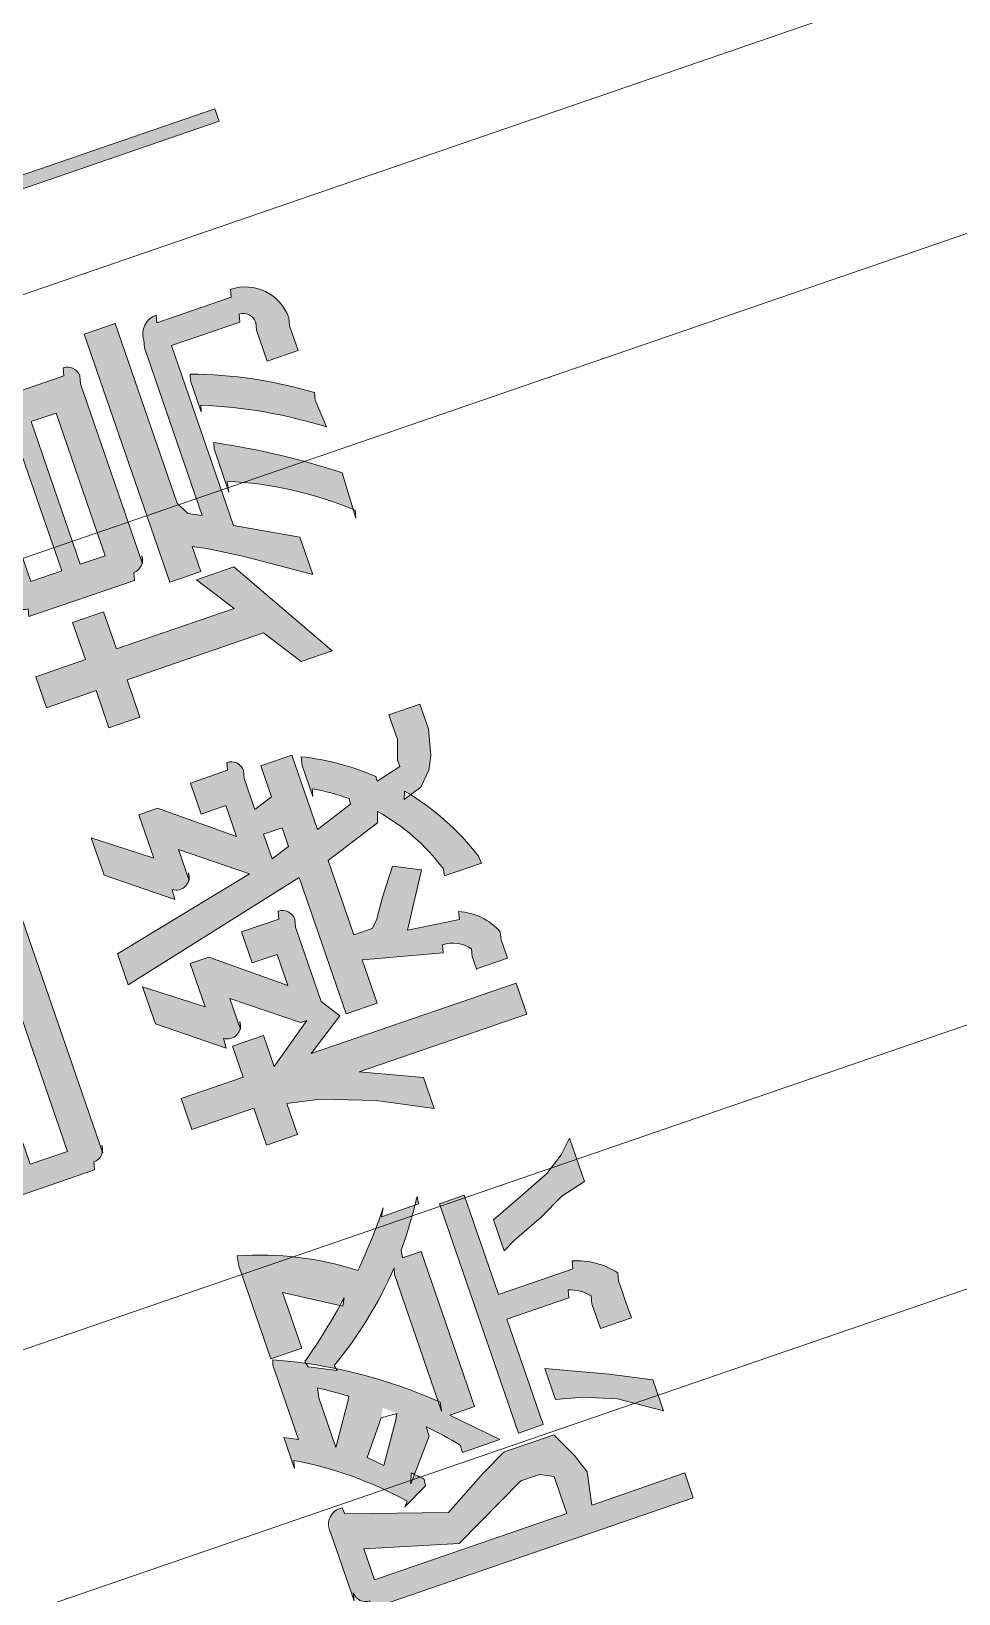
# Model space of a CAD drawing. Extents: x 760773 to 1075934, y 719259 to 1013331.
# Drawn here: x 838459 to 838644.8, y 826873.5 to 827186.6 of the extents above; entities that cross this region are included whole.
import ezdxf

# ---------------------------------------------------------------- set-up
doc = ezdxf.new("R2010")
doc.units = 0
doc.header["$MEASUREMENT"] = 0
doc.layers.add('63', color=7, linetype='Continuous')
doc.layers.add('EL THIN', color=2, linetype='Continuous')
doc.layers.add('72471 FF-FUR', color=9, linetype='Continuous', lineweight=30)

# ---------------------------------------------------------------- blocks, each defined once
blk = doc.blocks.new('AnonymousCell49')
at = {"layer": '63', "color": 7, "linetype": 'Continuous', "lineweight": 0, "flags": 128}
for points in [[(0.007750984221928547, 0.02703950315867587), (-0.003841013824889217, 0.02703950315867587), (-0.02895701467940626, -0.02512449720745735), (-0.01929701528978001, -0.02512449720745735), (-0.01350101321451547, -0.01160049745169545), (0.01547898495437039, -0.01160049745169545), (0.02127498397778282, -0.02512449720745735), (0.03093498641926118, -0.02512449720745735), (0.007750984221928547, 0.02703950315867587)], [(0.01161498458814947, -0.003872496719282026), (0.001954985198523218, 0.01737950071719752), (-0.00963701590014665, -0.003872496719282026), (0.01161498458814947, -0.003872496719282026)]]:
    blk.add_lwpolyline(points, dxfattribs=at)
blk = doc.blocks.new('AnonymousCell53')
at = {"layer": '63', "color": 7, "linetype": 'Continuous', "lineweight": 0, "flags": 128}
blk.add_lwpolyline([(-0.01355301370281126, 0.05021150242612293), (-0.02900901516770205, 0.05021150242612293), (-0.04253301492354922, 0.05021150242612293), (-0.04253301492354922, 0.04055150303656774), (-0.0193490157780758, 0.04055150303656774), (-0.005825016022221519, 0.04248350169370951), (-0.005825016022221519, 0.03282350230404063), (-0.05412501602221909, 0.03282350230404063), (-0.05412501602221909, 0.02509550157162721), (-0.005825016022221519, 0.02509550157162721), (-0.005825016022221519, 0.02316350291448543), (-0.01548501541185487, 0.02316350291448543), (-0.02900901516770205, 0.01543550218195833), (-0.05219301431318257, 0.003843501083338197), (-0.05219301431318257, -0.005816498306216999), (-0.02900901516770205, 0.005775502792403131), (-0.005825016022221519, 0.01736750083921379), (-0.005825016022221519, -0.003884496597265752), (-0.0386690145573354, -0.003884496597265752), (-0.03640923093738024, -0.004428997121294742, 0.414213562373095), (-0.04027323093738033, -0.008292997121202461), (-0.04253301492354922, -0.007748496963358775), (-0.04253301492354922, -0.05025249794005049), (-0.04027323093738033, -0.05079699712109687, 0.414213562373095), (-0.03640923093738024, -0.05466099712111827), (-0.0386690145573354, -0.0541164983062572), (0.04054298532059164, -0.0541164983062572), (0.04280276906228409, -0.05466099712111827, 0.414213562373095), (0.04666676906228417, -0.05079699712109687), (0.04440698568681256, -0.05025249794005049), (0.04440698568681256, -0.007748496963358775), (0.04666676906228417, -0.008292997121202461, 0.414213562373095), (0.04280276906228409, -0.004428997121294742), (0.04054298532059164, -0.003884496597265752), (0.003834986419263942, -0.003884496597265752), (0.003834986419263942, 0.01929950254827872), (0.02895098422192888, 0.005775502792403131), (0.05599898678548243, -0.007748496963358775), (0.05599898678548243, 0.001911502426196421), (0.02895098422192888, 0.01543550218195833), (0.0154269844660746, 0.02316350291448543), (0.003834986419263942, 0.02316350291448543), (0.003834986419263942, 0.02509550157162721), (0.05213498641926151, 0.02509550157162721), (0.05213498641926151, 0.03282350230404063), (0.003834986419263942, 0.03282350230404063), (0.003834986419263942, 0.04441550340277445), (0.007698986785484863, 0.04441550340277445), (0.02895098422192888, 0.04441550340277445), (0.04247498397777605, 0.04634750205991622), (0.04247498397777605, 0.05600750144958511), (0.0154269844660746, 0.05214350108326471), (-0.01355301370281126, 0.05021150242612293)], format="xyb", dxfattribs=at)
for points in [[(-0.03480501419111448, -0.01354449903863042), (0.03474698629718631, -0.01354449903863042), (0.03474698629718631, -0.02513649708544108), (-0.03480501419111448, -0.02513649708544108), (-0.03480501419111448, -0.01354449903863042)], [(-0.03480501419111448, -0.03286449781796819), (0.03474698629718631, -0.03286449781796819), (0.03474698629718631, -0.044456498916702), (-0.03480501419111448, -0.044456498916702), (-0.03480501419111448, -0.03286449781796819)]]:
    blk.add_lwpolyline(points, dxfattribs=at)
blk = doc.blocks.new('AnonymousCell55')
at = {"layer": '63', "color": 7, "linetype": 'Continuous', "lineweight": 0, "flags": 128}
blk.add_lwpolyline([(0.02901498458815155, 0.02123550218209402), (-0.02701301614429497, 0.02123550218209402), (-0.02475323093754866, 0.0206910028788343, 0.414213562373095), (-0.02861723093754875, 0.01682700287892658), (-0.03087701345866378, 0.01737150181588731), (-0.03087701345866378, -0.01547249671921236), (-0.02861723093754875, -0.016016997121028, 0.414213562373095), (-0.02475323093754866, -0.0198809971210494), (-0.02701301614429497, -0.01933649708541907), (0.02901498458815155, -0.01933649708541907), (0.03127476906279014, -0.0198809971210494, 0.414213562373095), (0.03513876906279023, -0.016016997121028), (0.03287898495437247, -0.01547249671921236), (0.03287898495437247, 0.01737150181588731), (0.03513876906279023, 0.01682700287892658, 0.414213562373095), (0.02901498458815155, 0.02123550218209402)], format="xyb", dxfattribs=at)
for points in [[(-0.02121701406903753, 0.0135075014496806), (0.02321898556474622, 0.0135075014496806), (0.02321898556474622, 0.00384750206001172), (-0.02121701406903753, 0.00384750206001172), (-0.02121701406903753, 0.0135075014496806)], [(-0.02121701406903753, -0.001948496963336765), (0.02321898556474622, -0.001948496963336765), (0.02321898556474622, -0.009676497695863873), (-0.02121701406903753, -0.009676497695863873), (-0.02121701406903753, -0.001948496963336765)]]:
    blk.add_lwpolyline(points, dxfattribs=at)
blk = doc.blocks.new('AnonymousCell57')
at = {"layer": '63', "color": 7, "linetype": 'Continuous', "lineweight": 0, "flags": 128}
blk.add_lwpolyline([(0.009618985564742388, 0.05213550218206819), (-0.01163301492355373, 0.05213550218206819), (-0.009373230937548271, 0.05159100287880847, 0.414213562373095), (-0.01323723093754836, 0.04772700287890075), (-0.01549701528977465, 0.04827150181586148), (-0.01549701528977465, -0.05219249855031194), (-0.00776901455733281, -0.05219249855031194), (-0.00776901455733281, -0.0232124973296095), (0.001890984832300546, -0.02514449903856075), (0.007686983855705876, -0.0232124973296095), (0.01541498458814772, -0.01934849696328911), (0.01541498458814772, -0.01162049928279885), (0.01541498458814772, -0.003892498550385426), (0.0115509842219268, 0.003835502182027994), (0.003822986541337059, 0.01735950193801727), (0.01348298593096331, 0.04633950315860602), (0.01538260200229047, 0.04657446828196043, 0.5059801804079487), (0.009618985564742388, 0.05213550218206819)], format="xyb", dxfattribs=at)
blk.add_lwpolyline([(0.001890984832300546, 0.04440750144965477), (-0.00776901455733281, 0.04440750144965477), (-0.00776901455733281, -0.01548449659719608), (0.001890984832300546, -0.01548449659719608), (0.003822986541337059, -0.01548449659719608), (0.005754985198521467, -0.01162049928279885), (0.005754985198521467, -0.009688497573733912), (0.005754985198521467, -0.005824497207527202), (-0.005837015900141296, 0.01735950193801727), (0.001890984832300546, 0.04440750144965477)], dxfattribs=at)
blk = doc.blocks.new('AnonymousCell58')
at = {"layer": '63', "color": 7, "linetype": 'Continuous', "lineweight": 0, "flags": 128}
for points in [[(-0.02122901394695731, -0.02512849818413088), (0.02707098605304026, -0.02512849818413088), (0.02707098605304026, -0.01933249916078239), (0.02933076944817969, -0.01963932848354943, 0.03545781944020039), (0.04285477174751406, -0.02928249157002938), (0.04059498580889453, -0.02899249855045127), (0.04059498580889453, -0.01740049745171746), (0.04285476704175295, -0.01877238801307612, -0.02725461960387738), (0.02789919692227727, -0.005713673562013355, 0.09473891397178792), (0.04352130067066895, 0.02649100473843191), (0.04059498580889453, 0.02703550218200235), (0.01161498458815657, 0.02703550218200235), (0.01161498458815657, 0.01737550279244715), (0.02900298471022467, 0.01737550279244715), (0.01934298532059842, 0.001919501327506623), (0.02160264391695677, 0.0007307936450615671, -0.03029582896518701), (0.007582396451269346, 0.01777025115438846), (0.005818985564751245, 0.01737550279244715), (0.001954985198530323, 0.009647502059920043), (0.003706408151373353, 0.01001828081848544, 0.07227518466265791), (0.02514516132446687, -0.01601299805247436), (0.02320698568681934, -0.01546849879457568), (-0.0192970152897729, -0.01546849879457568), (-0.01668222400409292, -0.01601299683295565, 0.08420861863204131), (0.01116559761432256, 0.02649100426515361), (0.009682985930972166, 0.02703550218200235), (-0.01350101321450836, 0.02703550218200235), (-0.01156901455732395, 0.03089950254820906), (-0.02122901394695731, 0.03089950254820906), (-0.01886797060051038, 0.03035500162673088, -0.07942308205074618), (-0.04111214235617666, 0.002711370586894191), (-0.04248101443525343, 0.003851503036571557), (-0.03861701406903251, -0.00387649769595555), (-0.03656267124480195, -0.004112836009085186, 0.006130242778603514), (-0.03360643112873163, -0.001171077649701147), (-0.0366850154118481, -1.249732963515271e-05), (-0.02509301431317823, -0.009672496719304036), (-0.0222005540653214, -0.00972550415212936, -0.01875226975420728), (-0.0305612303034053, -0.01743182200766569), (-0.03282101504562007, -0.01740049745171746), (-0.03282101504562007, -0.02899249855045127), (-0.02122901394695731, -0.01740049745171746), (-0.02122901394695731, -0.02512849818413088)], [(-0.0192970152897729, 0.01737550279244715), (-0.003841013824882111, 0.01737550279244715), (-0.0008958044501170548, 0.01683100047364405, -0.01581712892471458), (-0.006273985018253825, 0.008888919969081144), (-0.007705014191103032, 0.009647502059920043), (-0.0192970152897729, 0.01737550279244715)], [(-0.01543301492354487, 0.001919501327506623), (-0.02509301431317823, 0.009647502059920043), (-0.02895701467939915, 0.005783501693713333), (-0.01736501358072928, -0.001944499038700087), (-0.01571823791997673, -0.002870883346645314, 0.007432209369593611), (-0.01543301492354487, 0.001919501327506623)]]:
    blk.add_lwpolyline(points, format="xyb", dxfattribs=at)
blk = doc.blocks.new('AnonymousCell59')
at = {"layer": '63', "color": 7, "linetype": 'Continuous', "lineweight": 0, "flags": 128}
blk.add_lwpolyline([(0.0232109866634076, 0.0289515030366374), (0.00968698385570832, 0.0115635029145551), (2.698446607496408e-05, 0.0559995025482749), (-0.009633014923551286, 0.0559995025482749), (0.003890984832302991, -0.001960496841320492), (-0.03861301614429635, -0.001960496841320492), (-0.03861301614429635, -0.01162049928279885), (-0.02508901333658997, -0.01162049928279885), (-0.03088501541185451, -0.03480449842822964), (-0.02862523098489334, -0.03534899712121842, -0.2360679794511962), (-0.03248923106340129, -0.04307699720675373), (-0.03474901577807543, -0.04253249916064306), (-0.03861301614429635, -0.04253249916064306), (-0.03861301614429635, -0.05219249855031194), (-0.03668101443525984, -0.05219249855031194), (-0.03281701406903892, -0.05219249855031194), (-0.03055723059132021, -0.05273699693452727, 0.2000000029926013), (-0.02089723076358041, -0.04307699663343101), (-0.02315701467940556, -0.04253249916064306), (-0.02122501602222115, -0.02707649769581622), (-0.005769014557330365, -0.03673649708537141), (-0.001905014191109444, -0.02900849940488115), (-0.009633014923551286, -0.0232124973296095), (-0.01542901394696372, -0.01934849696328911), (-0.01736101565600023, -0.01741649830614733), (-0.01736101565600023, -0.01162049928279885), (0.005822986541339503, -0.01162049928279885), (0.01161898556474483, -0.02900849940488115), (0.01470411824442408, -0.03009709925788684, -0.1058749291850142), (-0.007373230925331598, -0.04287026888880519), (-0.009633014923551286, -0.04253249916064306), (-0.009633014923551286, -0.05412449720745371), (-0.007373232427227094, -0.05391505796649199, 0.09545812097124678), (0.0178570083974563, -0.03955571911319566), (0.01548298593096575, -0.03866849879455003), (0.01741498458815016, -0.04446449781789852), (0.02127898495437108, -0.04832849818410523), (0.025142985320592, -0.05026049684136069), (0.03287098605303385, -0.05219249855031194), (0.04059898678548279, -0.05219249855031194), (0.04059898678548279, -0.04253249916064306), (0.03287098605303385, -0.04253249916064306), (0.02707498397777641, -0.04060049745169181), (0.025142985320592, -0.04060049745169181), (0.0232109866634076, -0.03287249671927839), (0.02467189265683345, -0.0329523709942805, 0.07438919045240538), (0.03731778562900701, -0.01409699798375641), (0.03480298471021825, -0.01355249794005431), (0.025142985320592, -0.01355249794005431), (0.02731017363067423, -0.01409699646205809, -0.04623727573703803), (0.0210410189871979, -0.0234259933232579), (0.01934698629718667, -0.0232124973296095), (0.01548298593096575, -0.01162049928279885), (0.03866698507644628, -0.01162049928279885), (0.03866698507644628, -0.001960496841320492), (0.02900698568681292, -0.001960496841320492), (0.02707498397777641, 0.003835502182027994), (0.03673498641926187, 0.003835502182027994), (0.03673498641926187, 0.003835502182027994), (0.0389947690627892, 0.003291002878995641, 0.414213562373095), (0.0428587690627964, 0.007155002879017047), (0.04059898678548279, 0.007699502548348391), (0.04059898678548279, 0.01929150059515905), (0.03093898434399733, 0.01929150059515905), (0.03093898434399733, 0.0115635029145551), (0.02127898495437108, 0.0115635029145551), (0.03673498641926187, 0.03088350169377918), (0.03673498641926187, 0.03667950071724135), (0.0232109866634076, 0.03667950071724135), (0.03480298471021825, 0.05213550218206819), (0.0232109866634076, 0.05213550218206819), (0.00968698385570832, 0.03474750205998589), (0.00968698385570832, 0.03474750205998589), (0.01271956904547977, 0.03458940285599965, 0.6180339861954705), (0.01581076906261814, 0.02840700287890741), (0.01355098422192924, 0.0289515030366374), (0.0232109866634076, 0.0289515030366374)], format="xyb", dxfattribs=at)
blk.add_lwpolyline([(0.01161898556474483, 0.003835502182027994), (0.01934698629718667, 0.003835502182027994), (0.01934698629718667, 0.003835502182027994), (0.01934698629718667, -0.001960496841320492), (0.01355098422192924, -0.001960496841320492), (0.01161898556474483, 0.003835502182027994)], dxfattribs=at)
blk = doc.blocks.new('A$C0F23593D')
h = blk.add_hatch(color=7)
edge = h.paths.add_edge_path()
edge.add_line((2.041422275360674, -6.502245661162306), (2.051713312182983, -6.463018601304839))
edge.add_line((2.05171331227757, -6.463018601294607), (2.051713312321226, -6.061355792108429))
edge.add_line((2.051713312510401, -6.061355792102404), (2.04142227567354, -6.104065709440988))
edge.add_arc((1.968392675742507, -6.104065709572751), 0.07302959999999939, 359.9999999998091, 449.9999999998091)
edge.add_line((1.968392675742507, -6.031036109372508), (1.978683705616277, -5.988326185080723))
edge.add_line((1.978683705441654, -5.988326185091864), (0.07991409846727038, -5.988326185074698))
edge.add_line((0.07991409860551357, -5.98832618520828), (0.07991409856185783, -6.134385399094413))
edge.add_line((0.07991409860551357, -6.134385398938321), (0.6276361217169324, -6.134385398912741))
edge.add_line((0.6276361215859652, -6.134385398938321), (0.591121289297007, -6.31695938745122))
edge.add_line((0.5911212891805917, -6.316959387564566), (0.627636121440446, -6.426503769097621))
edge.add_line((0.6276361215859652, -6.426503769063856), (0.7006657284728135, -6.572562982842101))
edge.add_line((0.7006657286547124, -6.57256298296852), (0.8467248848173767, -6.572562982957038))
edge.add_line((0.8467248845845461, -6.572562982793897), (0.9927840984673821, -6.572562982836303))
edge.add_line((0.9927840987220407, -6.572562982852105), (1.138843312503013, -6.499533375968554))
edge.add_line((1.138843312393874, -6.499533375841565), (1.394446907790552, -6.353474219719374))
edge.add_line((1.394446907564998, -6.353474219620693), (1.942168930640037, -6.536048208117222))
edge.add_line((1.942168931011111, -6.536048208188731), (1.946609771890508, -6.571950951941062))
edge.add_arc((1.968392675742507, -6.502245661278721), 0.07302959999999954, 252.6459749998089, 359.9999999998091)
h.paths.add_polyline_path([(1.905654098838568, -6.316959387389943), (1.905654098605737, -6.134385399171151), (0.7736953354906291, -6.134385399112944), (0.7736953357234597, -6.316959387448151), (0.7736953357234597, -6.353474219678901), (0.8467248845845461, -6.389988994516898), (0.8832397172227502, -6.38998899445869), (0.9562693238258362, -6.389988994400483), (1.394446907564998, -6.170900173601694)])
h = blk.add_hatch(color=7)
edge = h.paths.add_edge_path()
edge.add_line((1.065813705325127, -6.86468141048681), (1.065813705317851, -7.777551410531032))
edge.add_line((1.065813705325127, -7.777551410545129), (1.175358086846245, -7.777551410540468))
edge.add_line((1.175358087290078, -7.777551410486922), (1.169559013105754, -7.820261316605411))
edge.add_arc((2.878332300111651, -9.231465804215986), 2.216168823338996, -219.5518777795795, -211.4289472240239)
edge.add_line((0.987303230445832, -8.075864960148465), (0.9927840985692455, -8.0331550058919))
edge.add_line((0.9927840987220407, -8.033155005890876), (1.211872919499001, -8.033155005935441))
edge.add_line((1.211872919229791, -8.033155005832668), (1.185944187578571, -8.07586487115941))
edge.add_arc((3.900196951813996, -10.19677819847129), 3.444625002986866, -224.24877220215228, -218.0040194243744, ccw=False)
edge.add_line((1.43275386095047, -7.793204608315136), (1.432753890672757, -7.79320459601729))
edge.add_arc((2.509230385767296, -6.34907641884638), 1.80119622362533, 233.2985583368723, 254.9465055590946)
edge.add_line((2.041422310983762, -8.088462356769014), (2.051713312706852, -8.03315500594249))
edge.add_line((2.051713312510401, -8.033155005832668), (2.051713312481297, -7.4854329827225))
edge.add_line((2.05171331227757, -7.485432982794009), (1.869139323862328, -7.485432982796397))
edge.add_line((1.869139324175194, -7.485432982794009), (1.869139324138814, -7.814066185092088))
edge.add_line((1.869139323942363, -7.814066185266711), (1.577020896278555, -7.631492196807926))
edge.add_line((1.577020896133035, -7.631492196698673), (1.55455432090821, -7.674199744150428))
edge.add_arc((3.900196951813996, -10.19677819847129), 3.444625002986866, -234.0226722021523, -227.08150275770777, ccw=False)
edge.add_line((1.876600067829713, -7.40921706717927), (1.869139323811396, -7.375888601399083))
edge.add_line((1.869139324175194, -7.375888601236511), (1.723080110292358, -7.302858994306121))
edge.add_line((1.723080110037699, -7.302858994284179), (1.730087828589603, -7.335960888143063))
edge.add_arc((2.878332300111651, -9.231465804215986), 2.216168823338996, -238.7936777795794, -222.2581777795794)
edge.add_line((1.238096658140421, -7.741153323207982), (1.248387694133271, -7.704521803653734))
edge.add_line((1.248387694125995, -7.704521803592797), (1.248387694096891, -6.901196185182584))
edge.add_line((1.248387694125995, -6.901196185091976), (1.238096681197931, -6.950615740351168))
edge.add_arc((3.191238504601642, -4.845762425917201), 2.87144048511423, 227.1410527686855, 246.3948222131299)
edge.add_line((2.041422301903367, -7.476939569110982), (2.051713312561333, -7.448918208303894))
edge.add_line((2.051713312510401, -7.448918208130635), (2.051713312546781, -7.010740624308596))
edge.add_line((2.051713312510401, -7.010740624507889), (2.124742919404525, -7.047255399146025))
edge.add_line((2.124742919113487, -7.047255398938432), (2.124742919113487, -6.864681410526487))
edge.add_line((2.124742919579148, -6.864681410545018), (2.114451852212369, -6.909305129808786))
edge.add_arc((3.168211502023041, -5.0649099717848), 2.124194647141818, -137.9049555545597, -119.74065555455968, ccw=False)
edge.add_line((1.591987225459889, -6.488890283624642), (1.613535728749412, -6.463018601352928))
edge.add_line((1.61353572877124, -6.463018601294607), (1.467476514953887, -6.536048208288207))
edge.add_line((1.467476514633745, -6.536048208246939), (1.463009720559057, -6.574875287641134))
edge.add_arc((3.769301417749375, -4.335481343150605), 3.214633203288004, 224.1568527819102, 225.5617833374658)
edge.add_line((1.518608953338116, -6.630748225725256), (1.540506121426006, -6.572562982783438))
edge.add_line((1.540506121702492, -6.572562982910313), (1.357932133243594, -6.791651803686932))
edge.add_line((1.357932133134454, -6.791651803592686), (1.356930292640754, -6.846319302248276))
edge.add_arc((3.390000191982836, -4.826236683060415), 2.866026343830775, 220.5192111061728, 224.8164111061728, ccw=False)
edge.add_line((1.211280885152519, -6.688302521419246), (1.211872919200687, -6.645592589803073))
edge.add_line((1.211872919229791, -6.645592589688022), (0.9927840984528302, -6.645592589643456))
edge.add_line((0.9927840987220407, -6.645592589804437), (1.211872919491725, -6.864681410513072))
edge.add_line((1.211872919462621, -6.86468141048681), (1.065813705579785, -6.864681410444405))
edge = h.paths.add_edge_path()
edge.add_line((1.551010106224567, -7.024468351330142), (1.577020896445902, -6.974225791996105))
edge.add_line((1.577020896133035, -6.974225791927893), (1.723080109943112, -6.791651803410332))
edge.add_line((1.723080110037699, -6.791651803534478), (1.650050503150851, -6.718622196644219))
edge.add_line((1.650050503201783, -6.718622196873184), (1.50399128938443, -6.937711017642869))
edge.add_line((1.503991289529949, -6.93771101749735), (1.486482626140059, -6.968835077522044))
edge.add_arc((3.390000191982836, -4.826236683060415), 2.866026343830775, 228.3816166617283, 230.0849222172839)
edge = h.paths.add_edge_path()
edge.add_line((1.869139323942363, -6.901196185150184), (1.869139323898708, -7.193314612812401))
edge.add_line((1.869139323942363, -7.193314613017719), (1.858848230134754, -7.248979070212158))
edge.add_arc((3.390000191982836, -4.826236683060415), 2.866026343830775, 234.08275555061732, 237.7074722172839, ccw=False)
edge.add_line((1.708742908667773, -7.14733145723585), (1.723080110190494, -7.120285005840401))
edge.add_line((1.723080110037699, -7.120285006065387), (1.869139323855052, -6.901196185295703))
h = blk.add_hatch(color=7)
edge = h.paths.add_edge_path()
edge.add_line((4.534719717223197, -9.347687815199606), (4.534719717266853, -9.055569387537389))
edge.add_line((4.534719716990367, -9.055569387448486), (4.534719717026746, -8.799965792038392))
edge.add_line((4.534719716990367, -8.799965791986324), (4.352145728575124, -8.799965791988711))
edge.add_line((4.352145728422329, -8.799965792219155), (4.352145728385949, -9.238143376041194))
edge.add_line((4.35214572888799, -9.238143375958316), (4.38866050348588, -9.493746971361475))
edge.add_line((4.388660503085703, -9.493746971478686), (4.20608651467046, -9.493746971481073))
edge.add_line((4.206086514517665, -9.49374697136227), (4.206086514524941, -8.580876971318048))
edge.add_line((4.206086514517665, -8.580876971362159), (4.060027300634829, -8.580876971319753))
edge.add_line((4.060027301078662, -8.580876971245743), (4.060027301071386, -9.493746971289966))
edge.add_line((4.060027300845832, -9.493746971304063), (4.023512526211562, -9.493746971310998))
edge.add_line((4.023512526415288, -9.493746971304063), (4.023512526415288, -9.311172982892117))
edge.add_line((4.023512526182458, -9.311172982910648), (3.877453312299622, -9.055569387568312))
edge.add_line((3.877453312277794, -9.055569387390278), (3.658364491537213, -8.61739180352356))
edge.add_line((3.658364491537213, -8.617391803534701), (3.475790503121971, -8.617391803537089))
edge.add_line((3.475790503434837, -8.61739180359291), (3.694879324175417, -9.055569387459627))
edge.add_line((3.694879324175417, -9.055569387448486), (3.91396808729769, -9.493746971299174))
edge.add_line((3.913968087173998, -9.493746971187647), (3.51230533560738, -9.4937469711615))
edge.add_line((3.51230533560738, -9.49374697136227), (3.512305335680139, -8.872995399018123))
edge.add_line((3.512305335374549, -8.872995398938656), (3.502014275451074, -8.915705309312216))
edge.add_arc((3.428984675556421, -8.915705309482291), 0.07302959999999939, 359.9999999998091, 449.9999999998091)
edge.add_line((3.428984675789252, -8.842675709456671), (3.439275728749635, -8.79996579212991))
edge.add_line((3.439275728538632, -8.799965792160947), (2.635950110125123, -8.799965792186754))
edge.add_line((2.635950109921396, -8.799965791928116), (2.625659075405565, -8.842675709326386))
edge.add_arc((2.625659075798467, -8.915705309365876), 0.07302959999999954, 89.999999999809, 179.999999999809)
edge.add_line((2.552629475481808, -8.915705309482291), (2.562920503049099, -8.872995399047227))
edge.add_line((2.56292050331831, -8.872995398996864), (2.562920503274654, -10.37010219663921))
edge.add_line((2.56292050331831, -10.37010219669901), (2.552629475692811, -10.41281210945283))
edge.add_arc((2.625659075798467, -10.41281210933812), 0.07302959999999939, 179.999999999809, 269.9999999998089)
edge.add_line((2.625659075565636, -10.48584170948016), (2.635950110045087, -10.44313180364156))
edge.add_line((2.635950109921396, -10.44313180341851), (3.439275728334906, -10.4431318033927))
edge.add_line((3.439275728538632, -10.44313180359313), (3.428984675614629, -10.48584170936022))
edge.add_arc((3.428984675556421, -10.41281210939633), 0.07302959999999954, 269.9999999998089, 359.9999999998091)
edge.add_line((3.502014275407419, -10.41281210933812), (3.512305335279962, -10.37010219660783))
edge.add_line((3.512305335141718, -10.3701021966408), (3.512305335105339, -9.676321017370697))
edge.add_line((3.51230533560738, -9.67632101738127), (3.950482919426577, -9.676321017416512))
edge.add_line((3.950482919346541, -9.676321017497685), (3.694879324015346, -10.15101337595593))
edge.add_line((3.694879323709756, -10.15101337590022), (3.439275728320354, -10.66222062433678))
edge.add_line((3.439275728538632, -10.66222062439192), (3.621849716953875, -10.66222062438953))
edge.add_line((3.621849716641009, -10.66222062433371), (3.877453312030411, -10.15101337589715))
edge.add_line((3.877453312277794, -10.15101337584201), (4.023512526095146, -9.895409780436353))
edge.add_line((4.023512526415288, -9.895409780496266), (4.023512526408012, -9.676321017448345))
edge.add_line((4.023512526182458, -9.676321017555892), (4.060027300816728, -9.676321017548958))
edge.add_line((4.060027300845832, -9.676321017439477), (4.060027300838556, -10.5891910174837))
edge.add_line((4.060027300845832, -10.58919101738138), (4.206086514728668, -10.58919101742379))
edge.add_line((4.206086514517665, -10.58919101743959), (4.206086514524941, -9.676321017395367))
edge.add_line((4.206086514517665, -9.67632101738127), (4.425175335294625, -9.676321017425835))
edge.add_line((4.425175335258245, -9.676321017439477), (4.425175335258245, -9.749350624327462))
edge.add_line((4.425175335491076, -9.749350624450017), (4.425175335461972, -10.15101337602005))
edge.add_line((4.425175335258245, -10.15101337590022), (4.461690109856136, -10.40661697130338))
edge.add_line((4.46169011015445, -10.40661697130417), (4.644264098569693, -10.40661697130179))
edge.add_line((4.644264098256826, -10.40661697130417), (4.571234491297218, -9.895409780553905))
edge.add_line((4.57123449165374, -9.895409780554473), (4.534719717048574, -9.347687815215295))
h.paths.add_polyline_path([(3.329731289297342, -8.946025006007403), (3.329731289297342, -10.26055781502509), (3.110642526531592, -10.2605578150833), (3.110642526298761, -8.946025006007403)])
h.paths.add_polyline_path([(2.964583312626928, -8.946025005949195), (2.964583312161267, -10.26055781514151), (2.745494491420686, -10.2605578150833), (2.745494491653517, -8.946025005774572)])
h = blk.add_hatch(color=7)
edge = h.paths.add_edge_path()
edge.add_line((1.613535728305578, -10.33358742203563), (1.284902525949292, -10.07798376893152))
edge.add_line((1.284902526298538, -10.07798376888968), (2.124742919339042, -9.895409780445107))
edge.add_line((2.124742919113487, -9.89540978037985), (2.124742919113487, -9.712835791967905))
edge.add_line((2.124742919113487, -9.712835792044643), (1.029298930618097, -9.96843938744962))
edge.add_line((1.029298930894583, -9.96843938739039), (1.02929893086548, -9.165113768980177))
edge.add_line((1.029298930661753, -9.165113768947776), (0.8467248845263384, -9.165113768896276))
edge.add_line((0.8467248845845461, -9.165113769064192), (0.8467248846427538, -9.420717422128405))
edge.add_line((0.8467248845845461, -9.420717421919107), (0.408547300772625, -9.311172982743642))
edge.add_line((0.408547300612554, -9.31117298285244), (0.3982562753299135, -9.353882908477999))
edge.add_arc((0.3982562753371894, -9.171308907389175), 0.1825740010096007, -143.13010277796872, -90.00000000019088, ccw=False)
edge.add_line((0.2521970737725496, -9.280853306991048), (0.2624880867806496, -9.238143375906134))
edge.add_line((0.2624880869407207, -9.238143376016524), (0.2624880869407207, -9.165113769128538))
edge.add_line((0.26248808670789, -9.165113768947776), (0.0799140982926474, -9.165113768950164))
edge.add_line((0.07991409860551357, -9.165113769064192), (0.07991409859823762, -9.201628601316315))
edge.add_line((0.07991409860551357, -9.201628601178527), (0.07991409860551357, -9.274658208066512))
edge.add_line((0.07991409837268293, -9.274658208247274), (0.06962307889625663, -9.317368115927252))
edge.add_arc((0.3799988743849099, -9.1895663109608), 0.3356582126197633, -157.6198638742445, -112.380133318689)
edge.add_line((0.2521970844827592, -9.499942112655845), (0.2624880867369939, -9.457232196706514))
edge.add_line((0.26248808670789, -9.457232196524274), (0.5546065144153545, -9.493746971096925))
edge.add_line((0.5546065145172179, -9.493746971304063), (0.3720325260583195, -9.785865398968667))
edge.add_line((0.3720325259491801, -9.78586539888056), (0.5180916821045685, -9.858895005757063))
edge.add_line((0.5180916821118444, -9.858895006007515), (0.6276361212949269, -9.71283579213275))
edge.add_line((0.6276361215859652, -9.712835792102851), (0.7006657284728135, -9.603291410581164))
edge.add_line((0.7006657286547124, -9.603291410661768), (0.7371805032962584, -9.566776578402823))
edge.add_line((0.7371805033180863, -9.566776578314602), (0.8467248848392046, -9.566776578309941))
edge.add_line((0.8467248845845461, -9.566776578256395), (0.846724884606374, -10.0049542198426))
edge.add_line((0.8467248845845461, -10.00495421962114), (0.5180916822500876, -10.11449860121525))
edge.add_line((0.5180916825775057, -10.11449860123685), (0.4975171454061638, -10.17280760886877))
edge.add_arc((1.351037085754797, -9.400523890508339), 1.151051011426359, 197.9648055779144, 222.1394916890254, ccw=False)
edge.add_line((0.2561042392626405, -9.755545709573198), (0.2624880870789639, -9.7128357920393))
edge.add_line((0.26248808670789, -9.712835792102851), (0.0433993236583774, -9.712835792112173))
edge.add_line((0.0433993237093091, -9.712835792102851), (0.04735772532148985, -9.755545681243461))
edge.add_arc((1.420523780863732, -9.289687438169494), 1.450037557720739, 198.7399416444345, 220.5512416444345)
edge.add_line((0.3187492298893631, -10.23239723284496), (0.3355176938785007, -10.18752820819009))
edge.add_line((0.3355176937766373, -10.18752820830559), (0.2259733122627949, -10.22404298294623))
edge.add_line((0.2259733122773468, -10.22404298279434), (0.1529437053904985, -10.29707258968017))
edge.add_line((0.1529437052085996, -10.29707258957205), (0.1164289305670536, -10.37010219646697))
edge.add_line((0.1164289307780564, -10.37010219658259), (0.0799140984818223, -10.51616141045963))
edge.add_line((0.07991409837268293, -10.51616141048726), (0.07991409832902718, -10.66222062437339))
edge.add_line((0.07991409837268293, -10.66222062433371), (0.2624880867879256, -10.66222062433133))
edge.add_line((0.2624880869407207, -10.66222062450834), (0.2624880869843764, -10.5161614106222))
edge.add_line((0.2624880871735513, -10.51616141048726), (0.2990029194770614, -10.40661697124619))
edge.add_line((0.2990029193460941, -10.40661697118776), (0.2990029193388182, -10.37010219655178))
edge.add_line((0.2990029191132635, -10.37010219646618), (0.4450621329960995, -10.33358742187261))
edge.add_line((0.4450621330179274, -10.33358742197743), (0.4435525092267198, -10.36119854520689))
edge.add_arc((1.420523780863732, -9.289687438169494), 1.450037557720739, 227.6423916444346, 244.6597944222124)
edge.add_line((0.7999190590344369, -10.60020592238288), (0.8102101098702406, -10.55267618505741))
edge.add_line((0.8102101101540029, -10.55267618503422), (0.8102101101540029, -10.37010219662227))
edge.add_line((0.8102101099211723, -10.37010219669901), (0.7999190878399531, -10.41106205580456))
edge.add_arc((1.351037085754797, -9.400523890508339), 1.151051011426359, -129.19602219986342, -118.6067610887522, ccw=False)
edge.add_line((0.623601047322154, -10.29257503297413), (0.6276361216296209, -10.26055781514515))
edge.add_line((0.6276361218187958, -10.2605578150833), (0.8467248848683084, -10.187528208186))
edge.add_line((0.8467248848173767, -10.1875282083638), (0.846724884780997, -10.62570579218584))
edge.add_line((0.8467248845845461, -10.62570579204476), (1.02929893071996, -10.62570579209626))
edge.add_line((1.029298930661753, -10.62570579204476), (1.029298930661753, -10.44313180363281))
edge.add_line((1.029298930661753, -10.44313180370955), (1.138843312197423, -10.40661697145276))
edge.add_line((1.138843312393874, -10.40661697124597), (1.138843312342942, -10.58919101738422))
edge.add_line((1.138843312626705, -10.58919101743959), (1.128552275782567, -10.63190090941214))
edge.add_arc((1.201581875327975, -10.63190090935677), 0.07302959999999954, -180.0000000001909, -90.00000000019104)
edge.add_line((1.201581875560805, -10.7049305094406), (1.211872919258894, -10.66222062438328))
edge.add_line((1.21187291899696, -10.6622206242173), (1.430961682046473, -10.66222062420798))
edge.add_line((1.430961682461202, -10.66222062427551), (1.430961682512134, -10.47964657813725))
edge.add_line((1.430961682461202, -10.47964657825651), (1.284902526298538, -10.47964657826799))
edge.add_line((1.284902526065707, -10.47964657825651), (1.284902526065707, -10.29707258984456))
edge.add_line((1.284902526065707, -10.29707258963026), (1.6500505029544, -10.58919101732556))
edge.add_line((1.650050503201783, -10.58919101743959), (1.759594884722901, -10.58919101743493))
edge.add_line((1.759594884701073, -10.5891910174978), (1.759594884737453, -10.3335874220877))
edge.add_line((1.759594884468243, -10.33358742209384), (2.051713312139327, -10.5526761851886))
edge.add_line((2.05171331227757, -10.55267618509242), (2.051713312270294, -10.3335874220445))
edge.add_line((2.05171331204474, -10.33358742209384), (1.723080109688453, -10.07798376898972))
edge.add_line((1.723080109804869, -10.0779837690061), (1.720092034833215, -10.13529962904659))
edge.add_arc((1.676274275407195, -10.19372330943588), 0.07302959999999954, 53.13010277758678, 179.999999999809)
edge.add_line((1.603244675323367, -10.19372330943588), (1.613535728298302, -10.15101337598401))
edge.add_line((1.613535728538409, -10.15101337590022), (1.613535728487477, -10.33358742203848))
h.paths.add_polyline_path([(1.138843312393874, -10.11449860123685), (1.138843312161043, -10.2605578150833), (1.029298930894583, -10.26055781496689), (1.029298930894583, -10.15101337601664)])
h = blk.add_hatch(color=7)
edge = h.paths.add_edge_path()
edge.add_line((2.041422275360674, -13.00536290940363), (2.051713312182983, -12.96265298282412))
edge.add_line((2.05171331227757, -12.9626529829693), (2.051713312292122, -11.903723769149))
edge.add_line((2.051713312510401, -11.90372376900632), (2.041422275739023, -11.94643370939207))
edge.add_arc((1.968392675509676, -11.94643370935228), 0.07302959999999939, 359.9999999998091, 449.9999999998091)
edge.add_line((1.968392675276846, -11.87340410944307), (1.978683705179719, -11.83069421975824))
edge.add_line((1.978683705441654, -11.83069421985419), (1.357932133098075, -11.83069421978348))
edge.add_line((1.357932132901624, -11.83069421985419), (1.347641075313732, -11.87340410948696))
edge.add_arc((1.347641075495631, -11.94643370935228), 0.07302959999999954, 89.999999999809, 179.999999999809)
edge.add_line((1.274611475411803, -11.94643370941048), (1.284902526102087, -11.90372376901473))
edge.add_line((1.284902526065707, -11.9037237688317), (1.284902526051155, -12.962652982652))
edge.add_line((1.284902526065707, -12.9626529829111), (1.274611475331767, -13.0053629095006))
edge.add_arc((1.3476410752628, -13.00536290946184), 0.07302959999999939, 179.999999999809, 269.9999999998089)
edge.add_line((1.347641075495631, -13.07839250937104), (1.357932133083523, -13.03568258969688))
edge.add_line((1.357932133367285, -13.03568258980522), (1.978683705710864, -13.03568258987593))
edge.add_line((1.978683705441654, -13.03568258974701), (1.96839267557516, -13.07839250936331))
edge.add_arc((1.968392675742507, -13.00536290940363), 0.07302959999999954, 269.9999999998089, 359.9999999998091)
h.paths.add_polyline_path([(1.905654098372906, -12.01326820830582), (1.905654098372906, -12.85310860123718), (1.72308011027053, -12.85310860123718), (1.723080109804869, -12.01326820830582)])
h.paths.add_polyline_path([(1.613535728305578, -12.01326820830582), (1.613535728305578, -12.8531086013536), (1.467476514633745, -12.85310860117897), (1.467476514866576, -12.0132682081894)])
at = {"layer": '63'}
for points in [[(0.6276361215859652, -6.937711017380934), (0.6276361215859652, -6.755136971361935), (0.4815769076813012, -6.718622196756769), (0.2990029193460941, -6.645592589804437), (0.07991409860551357, -6.499533375957981), (0.07991409860551357, -6.68210742197698), (0.2990029195789248, -6.791651803592686)], [(0.6276361215859652, -7.631492196582258), (0.6276361215859652, -7.814066185208503), (0.4450621330179274, -7.887095792160835), (0.2624880871735513, -7.960125398938544), (0.1529437056742609, -8.033155006065499), (0.07991409883834422, -8.106184612843208), (0.07991409860551357, -7.850581017555669), (0.2259733122773468, -7.814066185150295), (0.3720325261820108, -7.741036578256171), (0.5546065145172179, -7.668006971129216)], [(1.577020896133035, -11.50206101738149), (1.577020896133035, -11.72114978043828), (1.759594884468243, -11.72114978049649), (1.759594884701073, -11.50206101732329), (2.051713312510401, -11.50206101755612), (2.05171331204474, -11.31948697130429), (1.759594884468243, -11.31948697130429), (1.759594884468243, -11.1003982082475), (1.577020896133035, -11.10039820807287), (1.577020896365866, -11.31948697124608), (0.7736953352577984, -11.31948697130429), (0.6276361215859652, -11.10039820818929), (0.4450621330179274, -11.10039820807287), (0.8102101099211723, -11.7211497805547), (1.029298930894583, -11.72114978038007), (0.8832397167570889, -11.5020610174397)], [(4.644264098256826, -14.09461180365179), (4.644264098722488, -14.1676414104877), (0.07991409860551357, -14.1676414104295), (0.07991409860551357, -14.09461180347716)]]:
    blk.add_hatch(color=7, dxfattribs=at).paths.add_polyline_path(points)
h = blk.add_hatch(color=7, dxfattribs=at)
edge = h.paths.add_edge_path()
edge.add_line((0.8832397167570889, -6.645592589804437), (0.8832397172227502, -7.996640173660126))
edge.add_line((0.8832397172227502, -7.996640173660126), (0.7371805030852556, -7.996640173660126))
edge.add_line((0.7371805030852556, -7.996640173660126), (0.7371805030852556, -7.412403375841677))
edge.add_line((0.7371805030852556, -7.412403375841677), (0.3720325261820108, -7.4124033760163))
edge.add_line((0.3720325261820108, -7.4124033760163), (0.2990029191132635, -7.412403375958093))
edge.add_line((0.2990029191132635, -7.412403375958093), (0.2887118740472943, -7.455113309377339))
edge.add_arc((0.3982562809182253, -7.053450503906223), 0.416332783210296, 217.8749833605706, 254.7448805827927, ccw=False)
edge.add_line((0.06962307402864099, -7.309054106590338), (0.07991409860551357, -7.266344219911844))
edge.add_line((0.07991409860551357, -7.266344219911844), (0.07991409860551357, -7.193314612784889))
edge.add_line((0.07991409860551357, -7.193314612784889), (0.07991409837268293, -7.15679978049593))
edge.add_line((0.07991409837268293, -7.15679978049593), (0.07991409837268293, -7.047255398938432))
edge.add_line((0.07991409837268293, -7.047255398938432), (0.2624880871735513, -7.04725539899664))
edge.add_line((0.2624880871735513, -7.04725539899664), (0.2624880871735513, -7.193314612901304))
edge.add_line((0.2624880871735513, -7.193314612901304), (0.2521970812231302, -7.236024517100304))
edge.add_arc((0.4165136723133462, -7.108222712222132), 0.2081663840240009, 217.8749862165236, 254.7448834387458)
edge.add_line((0.3617414808832109, -7.309054110373836), (0.3720325261820108, -7.266344219911844))
edge.add_line((0.3720325261820108, -7.266344219911844), (0.7371805030852556, -7.266344219620805))
edge.add_line((0.7371805030852556, -7.266344219620805), (0.7371805033180863, -6.645592589804437))
edge.add_line((0.7371805033180863, -6.645592589804437), (0.8832397167570889, -6.645592589804437))
h = blk.add_hatch(color=7, dxfattribs=at)
edge = h.paths.add_edge_path()
edge.add_line((1.686565335374326, -8.617391803709324), (1.686565335374326, -8.836480624275282))
edge.add_line((1.686565335374326, -8.836480624275282), (2.051713312510401, -8.836480624275282))
edge.add_line((2.051713312510401, -8.836480624275282), (2.051713312510401, -9.019054612726904))
edge.add_line((2.051713312510401, -9.019054612726904), (1.686565335374326, -9.019054612785112))
edge.add_line((1.686565335374326, -9.019054612785112), (1.686565335374326, -9.201628601236735))
edge.add_line((1.686565335374326, -9.201628601236735), (1.503991289064288, -9.201628601178527))
edge.add_line((1.503991289064288, -9.201628601178527), (1.503991289064288, -9.019054612901527))
edge.add_line((1.503991289064288, -9.019054612901527), (1.248387693893164, -9.201628601236735))
edge.add_line((1.248387693893164, -9.201628601236735), (1.284902526065707, -9.201628601178527))
edge.add_line((1.284902526065707, -9.201628601178527), (1.613535728305578, -9.457232196640689))
edge.add_line((1.613535728305578, -9.457232196640689), (1.613535728305578, -9.274658208189066))
edge.add_line((1.613535728305578, -9.274658208189066), (1.603244675556198, -9.317368109419476))
edge.add_arc((1.676274275440319, -9.31736810936931), 0.07302959988412172, 53.130102817136276, 180.0000000393581, ccw=False)
edge.add_line((1.720092034898698, -9.258944429107942), (1.723080110037699, -9.201628601236735))
edge.add_line((1.723080110037699, -9.201628601236735), (2.05171331204474, -9.457232196698897))
edge.add_line((2.05171331204474, -9.457232196698897), (2.051713312510401, -9.67632101738127))
edge.add_line((2.051713312510401, -9.67632101738127), (1.759594884701073, -9.457232196698897))
edge.add_line((1.759594884701073, -9.457232196698897), (1.759594884701073, -9.712835792044643))
edge.add_line((1.759594884701073, -9.712835792044643), (1.650050503201783, -9.712835792161059))
edge.add_line((1.650050503201783, -9.712835792161059), (1.284902526065707, -9.420717422151938))
edge.add_line((1.284902526065707, -9.420717422151938), (1.284902526065707, -9.603291410428938))
edge.add_line((1.284902526065707, -9.603291410428938), (1.430961682461202, -9.603291410545353))
edge.add_line((1.430961682461202, -9.603291410545353), (1.430961682228372, -9.78586539888056))
edge.add_line((1.430961682228372, -9.78586539888056), (1.21187291899696, -9.785865398822352))
edge.add_line((1.21187291899696, -9.785865398822352), (1.201581875327975, -9.82857530930778))
edge.add_arc((1.20158187544439, -9.755545709573198), 0.073029599734582, 179.9999999086657, 269.9999999086657, ccw=False)
edge.add_line((1.128552275709808, -9.755545709456783), (1.138843312393874, -9.712835792102851))
edge.add_line((1.138843312393874, -9.712835792102851), (1.138843312393874, -9.274658208072651))
edge.add_line((1.138843312393874, -9.274658208072651), (1.065813705325127, -9.165113768947776))
edge.add_line((1.065813705325127, -9.165113768947776), (1.284902526065707, -9.019054612959735))
edge.add_line((1.284902526065707, -9.019054612959735), (0.07991409837268293, -9.019054612785112))
edge.add_line((0.07991409837268293, -9.019054612785112), (0.07991409860551357, -8.83648062433349))
edge.add_line((0.07991409860551357, -8.83648062433349), (1.065813705325127, -8.836480624449905))
edge.add_line((1.065813705325127, -8.836480624449905), (0.7371805030852556, -8.690421410603449))
edge.add_line((0.7371805030852556, -8.690421410603449), (0.7371805033180863, -8.507847421977203))
edge.add_line((0.7371805033180863, -8.507847421977203), (1.029298930894583, -8.65390657831449))
edge.add_line((1.029298930894583, -8.65390657831449), (1.321417300961912, -8.76345101755578))
edge.add_line((1.321417300961912, -8.76345101755578), (1.503991289529949, -8.799965792044532))
edge.add_line((1.503991289529949, -8.799965792044532), (1.503991289297119, -8.617391803534701))
edge.add_line((1.503991289297119, -8.617391803534701), (1.686565335374326, -8.617391803709324))
h = blk.add_hatch(color=7, dxfattribs=at)
edge = h.paths.add_edge_path()
edge.add_line((1.175358087057248, -13.21825657819863), (1.175358086824417, -11.75766461278545))
edge.add_line((1.175358086824417, -11.75766461278545), (0.99278409848921, -11.75766461296007))
edge.add_line((0.99278409848921, -11.75766461296007), (0.9927840982563794, -11.90372376894811))
edge.add_line((0.9927840982563794, -11.90372376894811), (0.9197544916532934, -11.86720899428474))
edge.add_line((0.9197544916532934, -11.86720899428474), (0.7371805030852556, -11.75766461272724))
edge.add_line((0.7371805030852556, -11.75766461272724), (0.4085473008453846, -11.53857579216128))
edge.add_line((0.4085473008453846, -11.53857579216128), (0.4085473008453846, -11.75766461278545))
edge.add_line((0.4085473008453846, -11.75766461278545), (0.7371805030852556, -11.94023860135349))
edge.add_line((0.7371805030852556, -11.94023860135349), (0.7371805030852556, -12.99916781508364))
edge.add_line((0.7371805030852556, -12.99916781508364), (0.3355176937766373, -12.99916781502543))
edge.add_line((0.3355176937766373, -12.99916781502543), (0.3252266757190228, -13.04187770932913))
edge.add_arc((0.3252266756317113, -12.96884810933261), 0.07302959999651648, 180.0000000685007, 270.0000000685007, ccw=False)
edge.add_line((0.2521970756351948, -12.96884810941992), (0.2624880871735513, -12.92613820824772))
edge.add_line((0.2624880871735513, -12.92613820824772), (0.26248808670789, -12.7435642197961))
edge.add_line((0.26248808670789, -12.7435642197961), (0.07991409860551357, -12.74356421985431))
edge.add_line((0.07991409860551357, -12.74356421985431), (0.07991409837268293, -12.88962337584235))
edge.add_line((0.07991409837268293, -12.88962337584235), (0.06962307542562485, -12.93233330926159))
edge.add_arc((0.3252266755735036, -12.93233330911607), 0.2556036001478788, 180.0000000326194, 270.0000000326194)
edge.add_line((0.3252266757190228, -13.18793690926395), (0.3355176937766373, -13.14522697136272))
edge.add_line((0.3355176937766373, -13.14522697136272), (0.7736953352577984, -13.1452269712463))
edge.add_line((0.7736953352577984, -13.1452269712463), (0.763404275290668, -13.18793690938037))
edge.add_arc((0.7634042755526025, -13.07839250928373), 0.1095444000966381, 269.9999998629986, 359.9999998629986)
edge.add_line((0.8729486756492406, -13.07839250954567), (0.8832397167570889, -13.03568258957239))
edge.add_line((0.8832397167570889, -13.03568258957239), (0.8832397172227502, -12.04978298273636))
edge.add_line((0.8832397172227502, -12.04978298273636), (0.9562693238258362, -12.08629781508353))
edge.add_line((0.9562693238258362, -12.08629781508353), (0.9927840982563794, -12.15932742209407))
edge.add_line((0.9927840982563794, -12.15932742209407), (0.9927840982563794, -13.21825657825684))
edge.add_line((0.9927840982563794, -13.21825657825684), (1.175358087057248, -13.21825657819863))
h = blk.add_hatch(color=7, dxfattribs=at)
edge = h.paths.add_edge_path()
edge.add_arc((2.724895475515422, -8.503083114620505), 4.407239815117741, 232.9523027646664, 242.5075638757775)
edge.add_line((0.6903747008182108, -12.41262119542807), (0.7006657286547124, -12.37841618509265))
edge.add_line((0.7006657286547124, -12.37841618509265), (0.7006657281890512, -12.12281258957228))
edge.add_line((0.7006657281890512, -12.12281258957228), (0.6903746630996466, -12.18377253046492))
edge.add_arc((1.44458020036404, -10.27245749646758), 2.054738706411243, 227.9974277927804, 248.4657916816692, ccw=False)
edge.add_line((0.06962309428490698, -11.79936420876766), (0.07991409860551357, -11.75766461296007))
edge.add_line((0.07991409860551357, -11.75766461296007), (0.06962314038537443, -12.02065210673027))
h = blk.add_hatch(color=7, dxfattribs=at)
edge = h.paths.add_edge_path()
edge.add_arc((1.686180093716362, -10.09096221424837), 2.72976381115771, 233.686955565872, 248.605005565872)
edge.add_line((0.690374696161598, -12.63261169340694), (0.7006657286547124, -12.59750500594964))
edge.add_line((0.7006657286547124, -12.59750500594964), (0.7006657281890512, -12.78007899434306))
edge.add_line((0.7006657281890512, -12.78007899434306), (0.6903746291063726, -12.81582737754798))
edge.add_arc((1.529940765953997, -10.44783894941114), 2.51241726111154, 234.462186126879, 250.47812779354558, ccw=False)
edge.add_line((0.06962303956970572, -12.49227350007277), (0.07991409860551357, -12.45144579204498))
edge.add_line((0.07991409860551357, -12.45144579204498), (0.06962311547249556, -12.29058809170965))
at = {"layer": '63', "color": 7, "linetype": 'Continuous', "lineweight": 0}
for p, q in [((0.7736953357234597, -6.316959387448151), (0.7736953354906291, -6.134385399112944)), ((0.7736953354906291, -6.134385399112944), (1.905654098605737, -6.134385399171151)), ((1.394446907564998, -6.170900173601694), (0.9562693238258362, -6.389988994400483)), ((1.905654098838568, -6.316959387389943), (1.394446907564998, -6.170900173601694)), ((1.905654098605737, -6.134385399171151), (1.905654098838568, -6.316959387389943)), ((0.8467248845845461, -6.389988994516898), (0.7736953357234597, -6.353474219678901)), ((0.8832397172227502, -6.38998899445869), (0.8467248845845461, -6.389988994516898)), ((0.9562693238258362, -6.389988994400483), (0.8832397172227502, -6.38998899445869))]:
    blk.add_line(p, q, dxfattribs=at)
at = {"layer": '63', "color": 7, "linetype": 'Continuous', "lineweight": 0, "flags": 128}
for points in [[(0.6276361215859652, -6.937711017380934), (0.6276361215859652, -6.755136971361935), (0.4815769076813012, -6.718622196756769), (0.2990029193460941, -6.645592589804437), (0.07991409860551357, -6.499533375957981), (0.07991409860551357, -6.68210742197698), (0.2990029195789248, -6.791651803592686), (0.6276361215859652, -6.937711017380934)], [(0.6276361215859652, -7.631492196582258), (0.6276361215859652, -7.814066185208503), (0.4450621330179274, -7.887095792160835), (0.2624880871735513, -7.960125398938544), (0.1529437056742609, -8.033155006065499), (0.07991409883834422, -8.106184612843208), (0.07991409860551357, -7.850581017555669), (0.2259733122773468, -7.814066185150295), (0.3720325261820108, -7.741036578256171), (0.5546065145172179, -7.668006971129216), (0.6276361215859652, -7.631492196582258)], [(1.686565335374326, -9.201628601236735), (1.686565335374326, -9.201628601236735)], [(1.577020896133035, -11.50206101738149), (1.577020896133035, -11.72114978043828), (1.759594884468243, -11.72114978049649), (1.759594884701073, -11.50206101732329), (2.051713312510401, -11.50206101755612), (2.05171331204474, -11.31948697130429), (1.759594884468243, -11.31948697130429), (1.759594884468243, -11.1003982082475), (1.577020896133035, -11.10039820807287), (1.577020896365866, -11.31948697124608), (0.7736953352577984, -11.31948697130429), (0.6276361215859652, -11.10039820818929), (0.4450621330179274, -11.10039820807287), (0.8102101099211723, -11.7211497805547), (1.029298930894583, -11.72114978038007), (0.8832397167570889, -11.5020610174397), (1.577020896133035, -11.50206101738149)], [(4.644264098256826, -14.09461180365179), (4.644264098722488, -14.1676414104877), (0.07991409860551357, -14.1676414104295), (0.07991409860551357, -14.09461180347716), (4.644264098256826, -14.09461180365179)]]:
    blk.add_lwpolyline(points, dxfattribs=at)
for points in [[(0.8832397167570889, -6.645592589804437), (0.8832397172227502, -7.996640173660126), (0.7371805030852556, -7.996640173660126), (0.7371805030852556, -7.412403375841677), (0.3720325261820108, -7.4124033760163), (0.2990029191132635, -7.412403375958093), (0.2887118740472943, -7.455113309377339, -0.1622776582713047), (0.06962307402864099, -7.309054106590338), (0.07991409860551357, -7.266344219911844), (0.07991409860551357, -7.193314612784889), (0.07991409837268293, -7.15679978049593), (0.07991409837268293, -7.047255398938432), (0.2624880871735513, -7.04725539899664), (0.2624880871735513, -7.193314612901304), (0.2624880871735513, -7.193314612901304), (0.2521970812231302, -7.236024517100304, 0.1622776582713047), (0.3617414808832109, -7.309054110373836), (0.3720325261820108, -7.266344219911844), (0.7371805030852556, -7.266344219620805), (0.7371805033180863, -6.645592589804437), (0.8832397167570889, -6.645592589804437)], [(1.686565335374326, -8.617391803709324), (1.686565335374326, -8.836480624275282), (2.051713312510401, -8.836480624275282), (2.051713312510401, -9.019054612726904), (1.686565335374326, -9.019054612785112), (1.686565335374326, -9.201628601236735), (1.503991289064288, -9.201628601178527), (1.503991289064288, -9.019054612901527), (1.248387693893164, -9.201628601236735), (1.284902526065707, -9.201628601178527), (1.613535728305578, -9.457232196640689), (1.613535728305578, -9.274658208189066), (1.603244675556198, -9.317368109419476, -0.6180339861954705), (1.720092034898698, -9.258944429107942), (1.723080110037699, -9.201628601236735), (2.05171331204474, -9.457232196698897), (2.051713312510401, -9.67632101738127), (1.759594884701073, -9.457232196698897), (1.759594884701073, -9.712835792044643), (1.650050503201783, -9.712835792161059), (1.284902526065707, -9.420717422151938), (1.284902526065707, -9.603291410428938), (1.430961682461202, -9.603291410545353), (1.430961682228372, -9.78586539888056), (1.21187291899696, -9.785865398822352), (1.21187291899696, -9.785865398822352), (1.201581875327975, -9.82857530930778, -0.414213562373095), (1.128552275709808, -9.755545709456783), (1.138843312393874, -9.712835792102851), (1.138843312393874, -9.274658208072651), (1.138843312393874, -9.274658208072651), (1.065813705325127, -9.165113768947776), (1.284902526065707, -9.019054612959735), (0.07991409837268293, -9.019054612785112), (0.07991409860551357, -8.83648062433349), (1.065813705325127, -8.836480624449905), (0.7371805030852556, -8.690421410603449), (0.7371805033180863, -8.507847421977203), (1.029298930894583, -8.65390657831449), (1.321417300961912, -8.76345101755578), (1.503991289529949, -8.799965792044532), (1.503991289297119, -8.617391803534701), (1.686565335374326, -8.617391803709324)], [(1.175358087057248, -13.21825657819863), (1.175358086824417, -11.75766461278545), (0.99278409848921, -11.75766461296007), (0.9927840982563794, -11.90372376894811), (0.9197544916532934, -11.86720899428474), (0.7371805030852556, -11.75766461272724), (0.4085473008453846, -11.53857579216128), (0.4085473008453846, -11.75766461278545), (0.7371805030852556, -11.94023860135349), (0.7371805030852556, -12.99916781508364), (0.3355176937766373, -12.99916781502543), (0.3252266757190228, -13.04187770932913, -0.414213562373095), (0.2521970756351948, -12.96884810941992), (0.2624880871735513, -12.92613820824772), (0.26248808670789, -12.7435642197961), (0.07991409860551357, -12.74356421985431), (0.07991409837268293, -12.88962337584235), (0.06962307542562485, -12.93233330926159, 0.414213562373095), (0.3252266757190228, -13.18793690926395), (0.3355176937766373, -13.14522697136272), (0.7736953352577984, -13.1452269712463), (0.763404275290668, -13.18793690938037, 0.414213562373095), (0.8729486756492406, -13.07839250954567), (0.8832397167570889, -13.03568258957239), (0.8832397172227502, -12.04978298273636), (0.9562693238258362, -12.08629781508353), (0.9927840982563794, -12.15932742209407), (0.9927840982563794, -13.21825657825684), (1.175358087057248, -13.21825657819863)], [(0.06962314038537443, -12.02065210673027, 0.04171686649335517), (0.6903747008182108, -12.41262119542807), (0.7006657286547124, -12.37841618509265), (0.7006657281890512, -12.12281258957228), (0.6903746630996466, -12.18377253046492, -0.089548300067652), (0.06962309428490698, -11.79936420876766), (0.07991409860551357, -11.75766461296007), (0.06962314038537443, -12.02065210673027)], [(0.06962311547249556, -12.29058809170965, 0.0651843607657412), (0.690374696161598, -12.63261169340694), (0.7006657286547124, -12.59750500594964), (0.7006657281890512, -12.78007899434306), (0.6903746291063726, -12.81582737754798, -0.06999671105151271), (0.06962303956970572, -12.49227350007277), (0.07991409860551357, -12.45144579204498), (0.06962311547249556, -12.29058809170965)]]:
    blk.add_lwpolyline(points, format="xyb", dxfattribs=at)
at = {"layer": '63', "color": 7, "linetype": 'Continuous', "lineweight": 0}
blk.add_point((0.26248808670789, -9.165113768947776), dxfattribs=at)
at = {"color": 7, "linetype": 'Continuous', "lineweight": 0, "xscale": 18.89999999999984, "yscale": 18.89999999999984, "zscale": 18.89999999999984, "rotation": 269.9999999998089}
for name, p in [('AnonymousCell57', (1.066352321300656, -6.281219774042256)), ('AnonymousCell58', (1.54074232140556, -7.265909774112515)), ('AnonymousCell53', (3.585722321178764, -9.603839774033986)), ('AnonymousCell59', (1.066352321300656, -9.894899774051737)), ('AnonymousCell55', (1.650362321175635, -12.41426977422088)), ('AnonymousCell49', (0.5182523210532963, -15.48173977405531))]:
    blk.add_blockref(name, p, dxfattribs=at)

msp = doc.modelspace()

# ---------------------------------------------------------------- linework, layer by layer
at = {"layer": 'EL THIN', "lineweight": 0}
for points in [[(837356.9179036657, 826702.1107607642), (837340.6395355924, 826749.3867040481), (840177.1952623462, 827726.0911675437), (840193.4736700691, 827678.8152387629), (837356.9179433142, 826702.1107752662)], [(837422.0315343477, 826513.0070462809), (837405.7531662725, 826560.2829895613), (840242.3088930277, 827536.9874530596), (840258.5873007504, 827489.7115242801), (837422.031573995, 826513.0070607832)]]:
    msp.add_lwpolyline(points, dxfattribs=at)

# ---------------------------------------------------------------- block references
at = {"layer": '72471 FF-FUR', "lineweight": 0, "xscale": 36.00000000000003, "yscale": 36.00000000000003, "zscale": 36.00000000000003, "rotation": 199.0000000025342}
msp.add_blockref('A$C0F23593D', (838664.5139830913, 826689.7884977686), dxfattribs=at)

doc.saveas('drawing.dxf')
